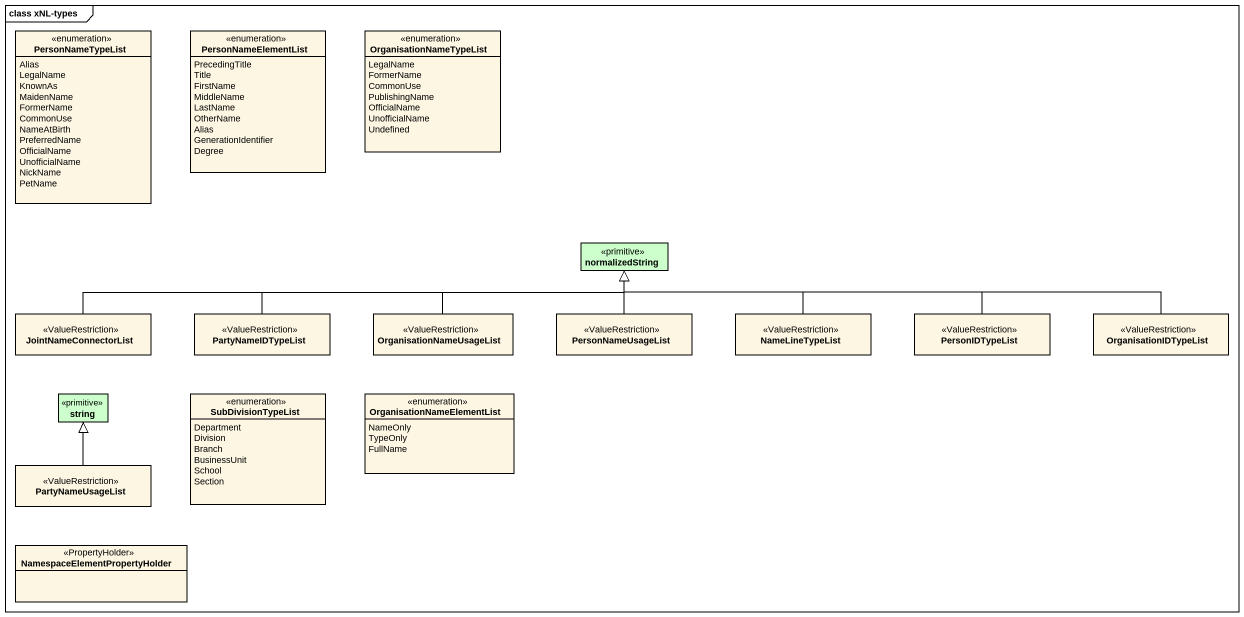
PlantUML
@startuml
mainframe class xNL-types
hide circle
hide empty members
enum PersonNameTypeList {
  Alias
  LegalName
  KnownAs
  MaidenName
  FormerName
  CommonUse
  NameAtBirth
  PreferredName
  OfficialName
  UnofficialName
  NickName
  PetName
}
enum PersonNameElementList {
  PrecedingTitle
  Title
  FirstName
  MiddleName
  LastName
  OtherName
  Alias
  GenerationIdentifier
  Degree
}
enum OrganisationNameTypeList {
  LegalName
  FormerName
  CommonUse
  PublishingName
  OfficialName
  UnofficialName
  Undefined
}
class normalizedString <<primitive>> #CCFFCC
class JointNameConnectorList <<ValueRestriction>>
class PartyNameIDTypeList <<ValueRestriction>>
class OrganisationNameUsageList <<ValueRestriction>>
class PersonNameUsageList <<ValueRestriction>>
class NameLineTypeList <<ValueRestriction>>
class PersonIDTypeList <<ValueRestriction>>
class OrganisationIDTypeList <<ValueRestriction>>
class string <<primitive>> #CCFFCC
enum SubDivisionTypeList {
  Department
  Division
  Branch
  BusinessUnit
  School
  Section
}
enum OrganisationNameElementList {
  NameOnly
  TypeOnly
  FullName
}
class PartyNameUsageList <<ValueRestriction>>
class "NamespaceElementPropertyHolder" as NamespaceElementPropertyHold <<PropertyHolder>>
JointNameConnectorList -right-|> normalizedString
PartyNameIDTypeList -right-|> normalizedString
OrganisationNameUsageList -right-|> normalizedString
PersonNameUsageList -up-|> normalizedString
NameLineTypeList -left-|> normalizedString
PersonIDTypeList -left-|> normalizedString
OrganisationIDTypeList -left-|> normalizedString
PartyNameUsageList -up-|> string
@enduml
